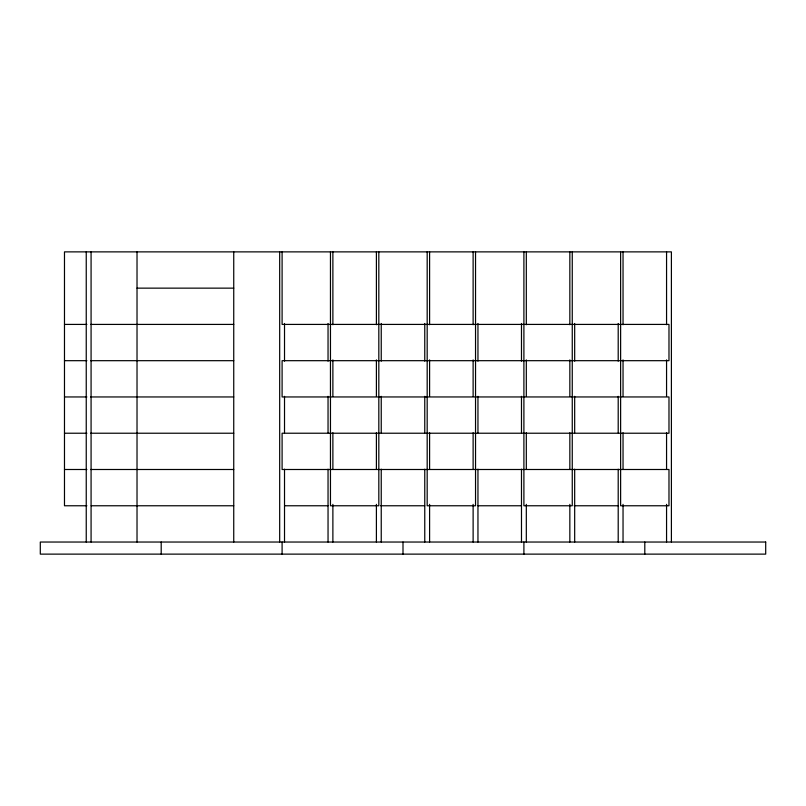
<?xml version="1.0" encoding="UTF-8"?>
<svg xmlns="http://www.w3.org/2000/svg" width="806" height="806" viewBox="0 0 806 806"><rect width="100%" height="100%" fill="white"/><g stroke="black" fill="none" stroke-linecap="round" stroke-linejoin="round"><path stroke-width="1.21" d="M137.02 288.145L233.74 288.145M64.48 324.415L86.887 324.415M90.615 324.415L233.74 324.415M64.48 360.685L86.887 360.685M90.615 360.685L233.74 360.685M64.48 396.955L86.887 396.955M90.615 396.955L233.74 396.955M64.48 433.225L86.887 433.225M90.615 433.225L233.74 433.225M64.48 469.495L86.887 469.495M90.615 469.495L233.74 469.495M86.887 505.765L64.48 505.765L64.48 251.875L671.398 251.875L671.398 542.035M91.179 505.765L233.74 505.765M284.578 505.765L327.982 505.765M380.704 505.765L424.702 505.765M478.018 505.765L521.422 505.765M574.144 505.765L618.142 505.765M666.562 251.875L666.562 324.727M666.562 359.899L666.562 396.33M666.562 432.751L666.562 469.183M666.562 504.355L666.562 542.035M644.8 542.035L644.8 554.125M623.038 251.875L623.038 324.727M623.038 359.899L623.038 396.33M623.038 432.751L623.038 469.183M623.038 504.355L623.038 542.035M620.62 251.875L620.62 505.765L668.98 505.765L668.98 469.495L282.1 469.495L282.1 433.225L668.98 433.225L668.98 396.955L282.1 396.955L282.1 360.685L668.98 360.685L668.98 324.415L282.1 324.415L282.1 251.875M618.202 323.468L618.202 361.159M618.202 396.33L618.202 432.751M618.202 469.183L618.202 542.035M574.678 323.468L574.678 361.159M574.678 396.33L574.678 432.751M574.678 469.183L574.678 542.035M572.26 251.875L572.26 505.765L523.9 505.765L523.9 251.875M569.842 251.875L569.842 324.727M569.842 359.899L569.842 396.33M569.842 432.751L569.842 469.183M569.842 504.355L569.842 542.035M526.318 251.875L526.318 324.727M526.318 359.899L526.318 396.33M526.318 432.751L526.318 469.183M526.318 504.355L526.318 542.035M523.9 542.035L523.9 554.125M521.482 323.468L521.482 361.159M521.482 396.33L521.482 432.751M521.482 469.183L521.482 542.035M477.958 323.468L477.958 361.159M477.958 396.33L477.958 432.751M477.958 469.183L477.958 542.035M475.54 251.875L475.54 505.765L427.18 505.765L427.18 251.875M473.122 251.875L473.122 324.727M473.122 359.899L473.122 396.33M473.122 432.751L473.122 469.183M473.122 504.355L473.122 542.035M429.598 251.875L429.598 324.727M429.598 359.899L429.598 396.33M429.598 432.751L429.598 469.183M429.598 504.355L429.598 542.035M424.762 323.468L424.762 361.159M424.762 396.33L424.762 432.751M424.762 469.183L424.762 542.035M403 542.035L403 554.125M381.238 323.468L381.238 361.159M381.238 396.33L381.238 432.751M381.238 469.183L381.238 542.035M378.82 251.875L378.82 505.765L330.46 505.765L330.46 251.875M376.402 251.875L376.402 324.727M376.402 359.899L376.402 396.33M376.402 432.751L376.402 469.183M376.402 504.355L376.402 542.035M332.878 251.875L332.878 324.727M332.878 359.899L332.878 396.33M332.878 432.751L332.878 469.183M332.878 504.355L332.878 542.035M328.042 323.468L328.042 361.159M328.042 396.33L328.042 432.751M328.042 469.183L328.042 542.035M284.518 323.468L284.518 361.159M284.518 396.33L284.518 432.751M284.518 469.183L284.518 542.035M282.1 542.035L282.1 554.125M279.682 251.875L279.682 542.035M233.74 251.875L233.74 542.035M161.2 542.035L161.2 554.125M137.02 251.875L137.02 542.035M91.078 251.875L91.078 542.035M86.242 251.875L86.242 542.035M765.7 542.035L40.3 542.035L40.3 554.125L765.7 554.125L765.7 542.035"/></g></svg>
